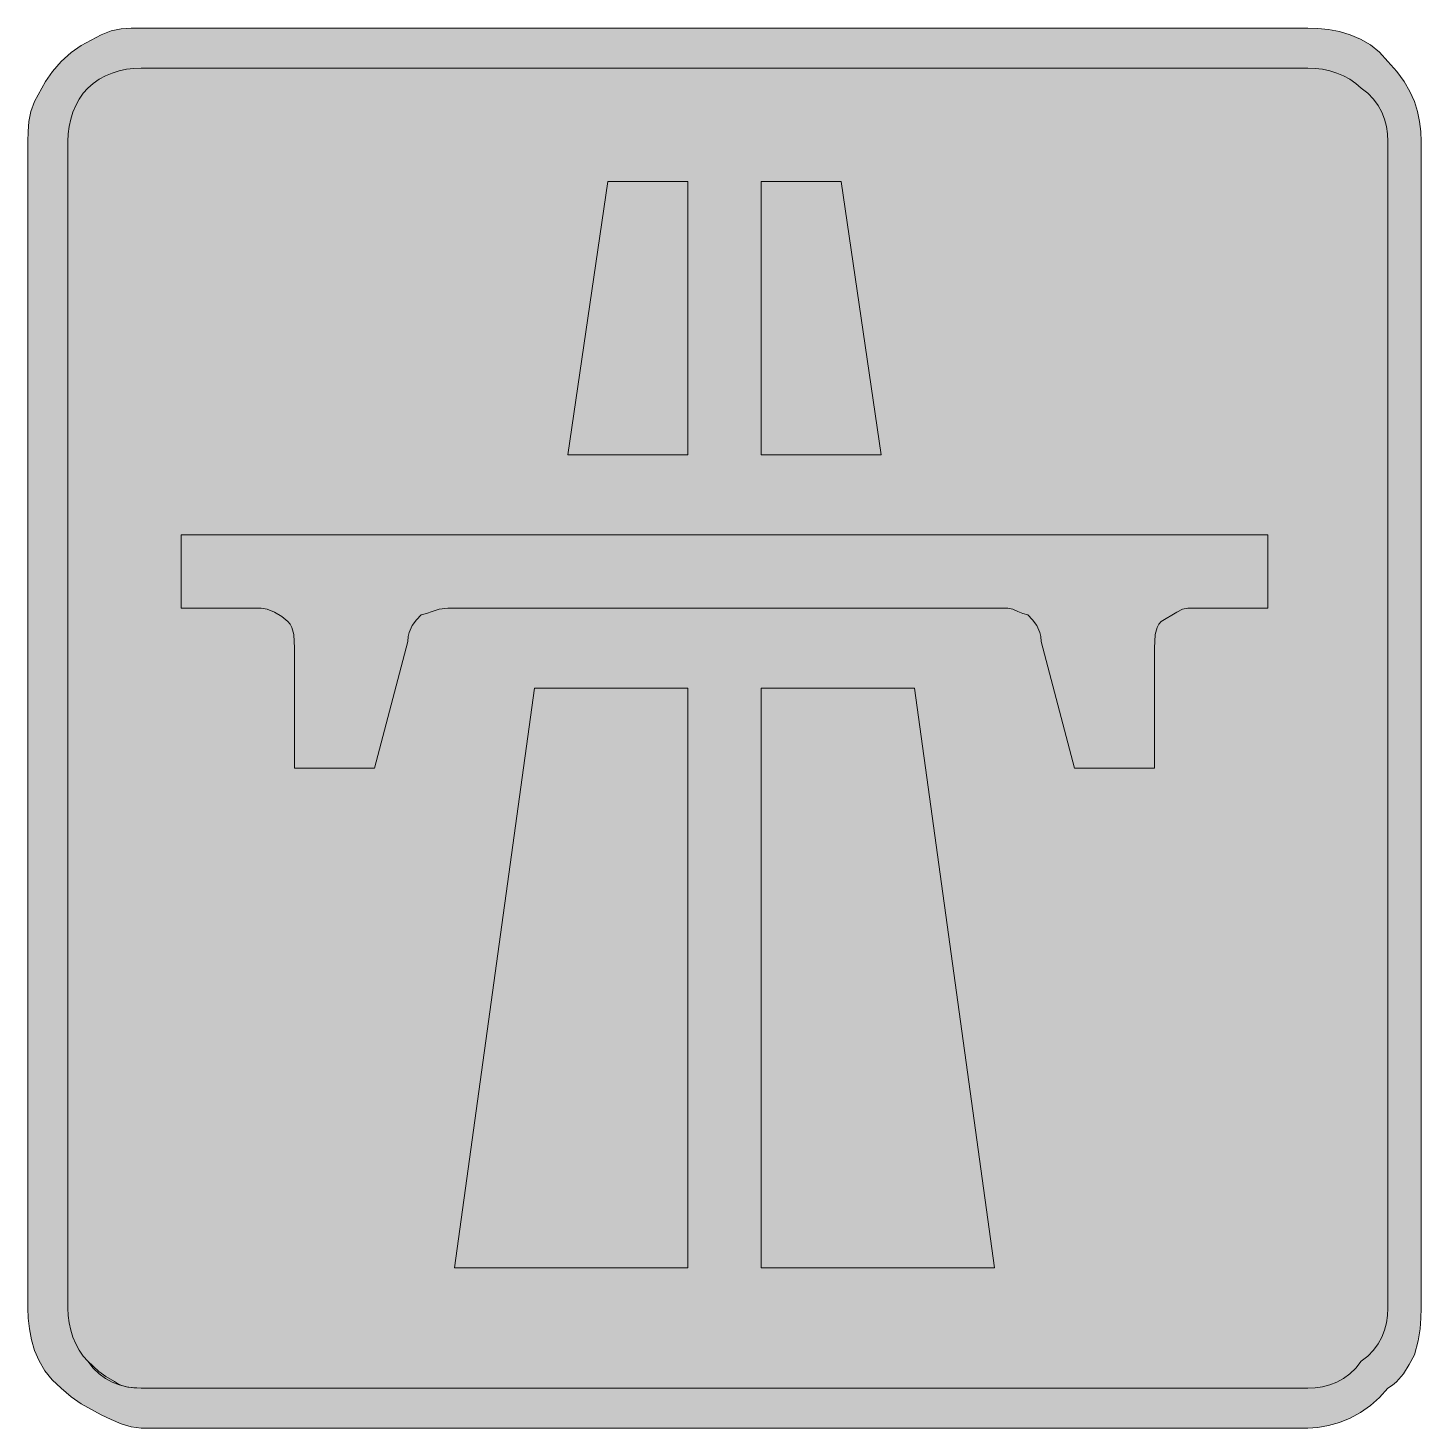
# Model space of a CAD drawing. Header units: metres. Extents: x 158 to 409, y 11 to 263.
import ezdxf

# ---------------------------------------------------------------- set-up
doc = ezdxf.new("R2010")
doc.units = ezdxf.units.M
doc.layers.add('FILL_RED_FF0000', color=7, linetype='Continuous', true_color=0xff0000)
doc.layers.add('FILL_WHITE_FFFFFF', color=7, linetype='Continuous', true_color=0xffffff)

msp = doc.modelspace()

# ---------------------------------------------------------------- hatches: boundary and pattern name
at = {"layer": 'FILL_RED_FF0000', "true_color": 0xff0000}
h = msp.add_hatch(color=7, dxfattribs=at)
h.dxf.hatch_style = 1
h.paths.add_polyline_path([(392.18, 262.3), (394.13, 261.93), (396.06, 261.36), (397.94, 260.57), (399.72, 259.52), (401.35, 258.2), (402.81, 256.56), (404.45, 254.76), (405.77, 252.96), (406.82, 251.16), (407.61, 249.36), (408.18, 247.56), (408.55, 245.76), (408.75, 243.96), (408.81, 242.16), (408.81, 32.16), (408.79, 30.34), (408.66, 28.41), (408.3, 26.25), (407.61, 23.76), (406.69, 21.98), (405.66, 20.31), (404.4, 18.87), (403.66, 18.26), (402.81, 17.76), (401.35, 16.07), (399.72, 14.61), (397.94, 13.37), (396.06, 12.36), (394.13, 11.57), (392.18, 11.01), (390.26, 10.67), (388.41, 10.56), (178.41, 10.56), (176.61, 10.77), (174.81, 11.31), (173.01, 12.08), (171.21, 12.96), (167.61, 14.91), (165.81, 16.17), (164.01, 17.76), (162.37, 19.22), (161.05, 20.85), (160, 22.63), (159.21, 24.51), (158.64, 26.44), (158.27, 28.39), (158.07, 30.31), (158.01, 32.16), (158.01, 242.16), (158.03, 243.96), (158.16, 245.76), (158.52, 247.56), (159.21, 249.36), (161.16, 252.96), (162.42, 254.76), (164.01, 256.56), (165.81, 258.15), (167.61, 259.41), (171.21, 261.36), (173.01, 262.05), (174.81, 262.41), (176.61, 262.54), (178.41, 262.56), (388.41, 262.56), (390.26, 262.5), (392.18, 262.3)])
h.paths.add_polyline_path([(177.06, 255.3), (175.73, 255.13), (174.42, 254.85), (173.16, 254.46), (171.95, 253.95), (170.82, 253.33), (169.76, 252.6), (168.81, 251.76), (167.97, 250.81), (167.23, 249.75), (166.62, 248.62), (166.11, 247.41), (165.72, 246.15), (165.43, 244.84), (165.27, 243.51), (165.21, 242.16), (165.21, 32.16), (165.27, 30.81), (165.43, 29.48), (165.72, 28.17), (166.11, 26.91), (166.62, 25.7), (167.23, 24.57), (167.97, 23.51), (168.81, 22.56), (170.76, 20.76), (172.02, 19.86), (173.61, 18.96), (174.11, 18.56), (174.7, 18.27), (176.01, 17.91), (178.41, 17.76), (388.41, 17.76), (389.76, 17.82), (391.09, 18), (392.4, 18.33), (393.66, 18.81), (394.87, 19.46), (396, 20.29), (397.06, 21.32), (398.01, 22.56), (399.25, 23.51), (400.28, 24.57), (401.11, 25.7), (401.76, 26.91), (402.24, 28.17), (402.57, 29.48), (402.75, 30.81), (402.81, 32.16), (402.81, 242.16), (402.75, 243.51), (402.57, 244.84), (402.24, 246.15), (401.76, 247.41), (401.11, 248.62), (400.28, 249.75), (399.25, 250.81), (398.01, 251.76), (397.06, 252.6), (396, 253.33), (394.87, 253.95), (393.66, 254.46), (392.4, 254.85), (391.09, 255.13), (389.76, 255.3), (388.41, 255.36), (178.41, 255.36), (177.06, 255.3)], flags=16)
h = msp.add_hatch(color=7, dxfattribs=at)
h.dxf.hatch_style = 1
h.paths.add_polyline_path([(255.21, 185.76), (262.41, 234.96), (276.81, 234.96), (276.81, 185.76), (255.21, 185.76)])
h = msp.add_hatch(color=7, dxfattribs=at)
h.dxf.hatch_style = 1
h.paths.add_polyline_path([(290.01, 234.96), (304.41, 234.96), (311.61, 185.76), (290.01, 185.76), (290.01, 234.96)])
h = msp.add_hatch(color=7, dxfattribs=at)
h.dxf.hatch_style = 1
h.paths.add_polyline_path([(381.21, 158.16), (366.81, 158.16), (365.89, 157.95), (364.86, 157.41), (362.01, 155.76), (361.61, 155.26), (361.32, 154.67), (360.96, 153.36), (360.81, 150.96), (360.81, 129.36), (346.41, 129.36), (340.41, 152.16), (340.36, 153.01), (340.2, 153.75), (339.66, 155.01), (338.89, 156.04), (338.01, 156.96), (337.11, 157.15), (336.21, 157.56), (335.31, 157.97), (334.41, 158.16), (233.61, 158.16), (232.02, 157.97), (230.76, 157.56), (229.73, 157.15), (228.81, 156.96), (227.93, 156.04), (227.16, 155.01), (226.62, 153.75), (226.46, 153.01), (226.41, 152.16), (220.41, 129.36), (206.01, 129.36), (206.01, 150.96), (205.86, 153.36), (205.5, 154.67), (205.21, 155.26), (204.81, 155.76), (203.72, 156.64), (202.41, 157.41), (201.1, 157.95), (200.01, 158.16), (185.61, 158.16), (185.61, 171.36), (381.21, 171.36), (381.21, 158.16)])
h = msp.add_hatch(color=7, dxfattribs=at)
h.dxf.hatch_style = 1
h.paths.add_polyline_path([(276.81, 143.76), (276.81, 39.36), (234.81, 39.36), (249.21, 143.76), (276.81, 143.76)])
h = msp.add_hatch(color=7, dxfattribs=at)
h.dxf.hatch_style = 1
h.paths.add_polyline_path([(332.01, 39.36), (290.01, 39.36), (290.01, 143.76), (317.61, 143.76), (332.01, 39.36)])
at = {"layer": 'FILL_WHITE_FFFFFF', "true_color": 0xffffff}
h = msp.add_hatch(color=7, dxfattribs=at)
h.dxf.hatch_style = 1
h.paths.add_polyline_path([(388.41, 255.36), (389.76, 255.3), (391.09, 255.13), (392.4, 254.85), (393.66, 254.46), (394.87, 253.95), (396, 253.33), (397.06, 252.6), (398.01, 251.76), (399.25, 250.81), (400.28, 249.75), (401.11, 248.62), (401.76, 247.41), (402.24, 246.15), (402.57, 244.84), (402.75, 243.51), (402.81, 242.16), (402.81, 32.16), (402.75, 30.81), (402.57, 29.48), (402.24, 28.17), (401.76, 26.91), (401.11, 25.7), (400.28, 24.57), (399.25, 23.51), (398.01, 22.56), (397.06, 21.32), (396, 20.29), (394.87, 19.46), (393.66, 18.81), (392.4, 18.33), (391.09, 18), (389.76, 17.82), (388.41, 17.76), (178.41, 17.76), (177.06, 17.82), (175.73, 18), (174.42, 18.33), (173.16, 18.81), (171.95, 19.46), (170.82, 20.29), (169.76, 21.32), (168.81, 22.56), (167.97, 23.51), (167.23, 24.57), (166.62, 25.7), (166.11, 26.91), (165.72, 28.17), (165.43, 29.48), (165.27, 30.81), (165.21, 32.16), (165.21, 242.16), (165.27, 243.51), (165.43, 244.84), (165.72, 246.15), (166.11, 247.41), (166.62, 248.62), (167.23, 249.75), (167.97, 250.81), (168.81, 251.76), (169.76, 252.6), (170.82, 253.33), (171.95, 253.95), (173.16, 254.46), (174.42, 254.85), (175.73, 255.13), (177.06, 255.3), (178.41, 255.36), (388.41, 255.36)])

# ---------------------------------------------------------------- linework, layer by layer
at = {"layer": 'FILL_RED_FF0000', "lineweight": 0, "true_color": 0xff0000}
for points in [[(392.18, 262.3), (394.13, 261.93), (396.06, 261.36), (397.94, 260.57), (399.72, 259.52), (401.35, 258.2), (402.81, 256.56), (404.45, 254.76), (405.77, 252.96), (406.82, 251.16), (407.61, 249.36), (408.18, 247.56), (408.55, 245.76), (408.75, 243.96), (408.81, 242.16), (408.81, 32.16), (408.79, 30.34), (408.66, 28.41), (408.3, 26.25), (407.61, 23.76), (406.69, 21.98), (405.66, 20.31), (404.4, 18.87), (403.66, 18.26), (402.81, 17.76), (401.35, 16.07), (399.72, 14.61), (397.94, 13.37), (396.06, 12.36), (394.13, 11.57), (392.18, 11.01), (390.26, 10.67), (388.41, 10.56), (178.41, 10.56), (176.61, 10.77), (174.81, 11.31), (173.01, 12.08), (171.21, 12.96), (167.61, 14.91), (165.81, 16.17), (164.01, 17.76), (162.37, 19.22), (161.05, 20.85), (160, 22.63), (159.21, 24.51), (158.64, 26.44), (158.27, 28.39), (158.07, 30.31), (158.01, 32.16), (158.01, 242.16), (158.03, 243.96), (158.16, 245.76), (158.52, 247.56), (159.21, 249.36), (161.16, 252.96), (162.42, 254.76), (164.01, 256.56), (165.81, 258.15), (167.61, 259.41), (171.21, 261.36), (173.01, 262.05), (174.81, 262.41), (176.61, 262.54), (178.41, 262.56), (388.41, 262.56), (390.26, 262.5)], [(177.06, 255.3), (175.73, 255.13), (174.42, 254.85), (173.16, 254.46), (171.95, 253.95), (170.82, 253.33), (169.76, 252.6), (168.81, 251.76), (167.97, 250.81), (167.23, 249.75), (166.62, 248.62), (166.11, 247.41), (165.72, 246.15), (165.43, 244.84), (165.27, 243.51), (165.21, 242.16), (165.21, 32.16), (165.27, 30.81), (165.43, 29.48), (165.72, 28.17), (166.11, 26.91), (166.62, 25.7), (167.23, 24.57), (167.97, 23.51), (168.81, 22.56), (170.76, 20.76), (172.02, 19.86), (173.61, 18.96), (174.11, 18.56), (174.7, 18.27), (176.01, 17.91), (178.41, 17.76), (388.41, 17.76), (389.76, 17.82), (391.09, 18), (392.4, 18.33), (393.66, 18.81), (394.87, 19.46), (396, 20.29), (397.06, 21.32), (398.01, 22.56), (399.25, 23.51), (400.28, 24.57), (401.11, 25.7), (401.76, 26.91), (402.24, 28.17), (402.57, 29.48), (402.75, 30.81), (402.81, 32.16), (402.81, 242.16), (402.75, 243.51), (402.57, 244.84), (402.24, 246.15), (401.76, 247.41), (401.11, 248.62), (400.28, 249.75), (399.25, 250.81), (398.01, 251.76), (397.06, 252.6), (396, 253.33), (394.87, 253.95), (393.66, 254.46), (392.4, 254.85), (391.09, 255.13), (389.76, 255.3), (388.41, 255.36), (178.41, 255.36)], [(255.21, 185.76), (262.41, 234.96), (276.81, 234.96), (276.81, 185.76)], [(290.01, 234.96), (304.41, 234.96), (311.61, 185.76), (290.01, 185.76)], [(381.21, 158.16), (366.81, 158.16), (365.89, 157.95), (364.86, 157.41), (362.01, 155.76), (361.61, 155.26), (361.32, 154.67), (360.96, 153.36), (360.81, 150.96), (360.81, 129.36), (346.41, 129.36), (340.41, 152.16), (340.36, 153.01), (340.2, 153.75), (339.66, 155.01), (338.89, 156.04), (338.01, 156.96), (337.11, 157.15), (336.21, 157.56), (335.31, 157.97), (334.41, 158.16), (233.61, 158.16), (232.02, 157.97), (230.76, 157.56), (229.73, 157.15), (228.81, 156.96), (227.93, 156.04), (227.16, 155.01), (226.62, 153.75), (226.46, 153.01), (226.41, 152.16), (220.41, 129.36), (206.01, 129.36), (206.01, 150.96), (205.86, 153.36), (205.5, 154.67), (205.21, 155.26), (204.81, 155.76), (203.72, 156.64), (202.41, 157.41), (201.1, 157.95), (200.01, 158.16), (185.61, 158.16), (185.61, 171.36), (381.21, 171.36)], [(276.81, 143.76), (276.81, 39.36), (234.81, 39.36), (249.21, 143.76)], [(332.01, 39.36), (290.01, 39.36), (290.01, 143.76), (317.61, 143.76)]]:
    msp.add_lwpolyline(points, close=True, dxfattribs=at)
at = {"layer": 'FILL_WHITE_FFFFFF', "lineweight": 0, "true_color": 0xffffff}
msp.add_lwpolyline([(388.41, 255.36), (389.76, 255.3), (391.09, 255.13), (392.4, 254.85), (393.66, 254.46), (394.87, 253.95), (396, 253.33), (397.06, 252.6), (398.01, 251.76), (399.25, 250.81), (400.28, 249.75), (401.11, 248.62), (401.76, 247.41), (402.24, 246.15), (402.57, 244.84), (402.75, 243.51), (402.81, 242.16), (402.81, 32.16), (402.75, 30.81), (402.57, 29.48), (402.24, 28.17), (401.76, 26.91), (401.11, 25.7), (400.28, 24.57), (399.25, 23.51), (398.01, 22.56), (397.06, 21.32), (396, 20.29), (394.87, 19.46), (393.66, 18.81), (392.4, 18.33), (391.09, 18), (389.76, 17.82), (388.41, 17.76), (178.41, 17.76), (177.06, 17.82), (175.73, 18), (174.42, 18.33), (173.16, 18.81), (171.95, 19.46), (170.82, 20.29), (169.76, 21.32), (168.81, 22.56), (167.97, 23.51), (167.23, 24.57), (166.62, 25.7), (166.11, 26.91), (165.72, 28.17), (165.43, 29.48), (165.27, 30.81), (165.21, 32.16), (165.21, 242.16), (165.27, 243.51), (165.43, 244.84), (165.72, 246.15), (166.11, 247.41), (166.62, 248.62), (167.23, 249.75), (167.97, 250.81), (168.81, 251.76), (169.76, 252.6), (170.82, 253.33), (171.95, 253.95), (173.16, 254.46), (174.42, 254.85), (175.73, 255.13), (177.06, 255.3), (178.41, 255.36)], close=True, dxfattribs=at)

doc.saveas('drawing.dxf')
